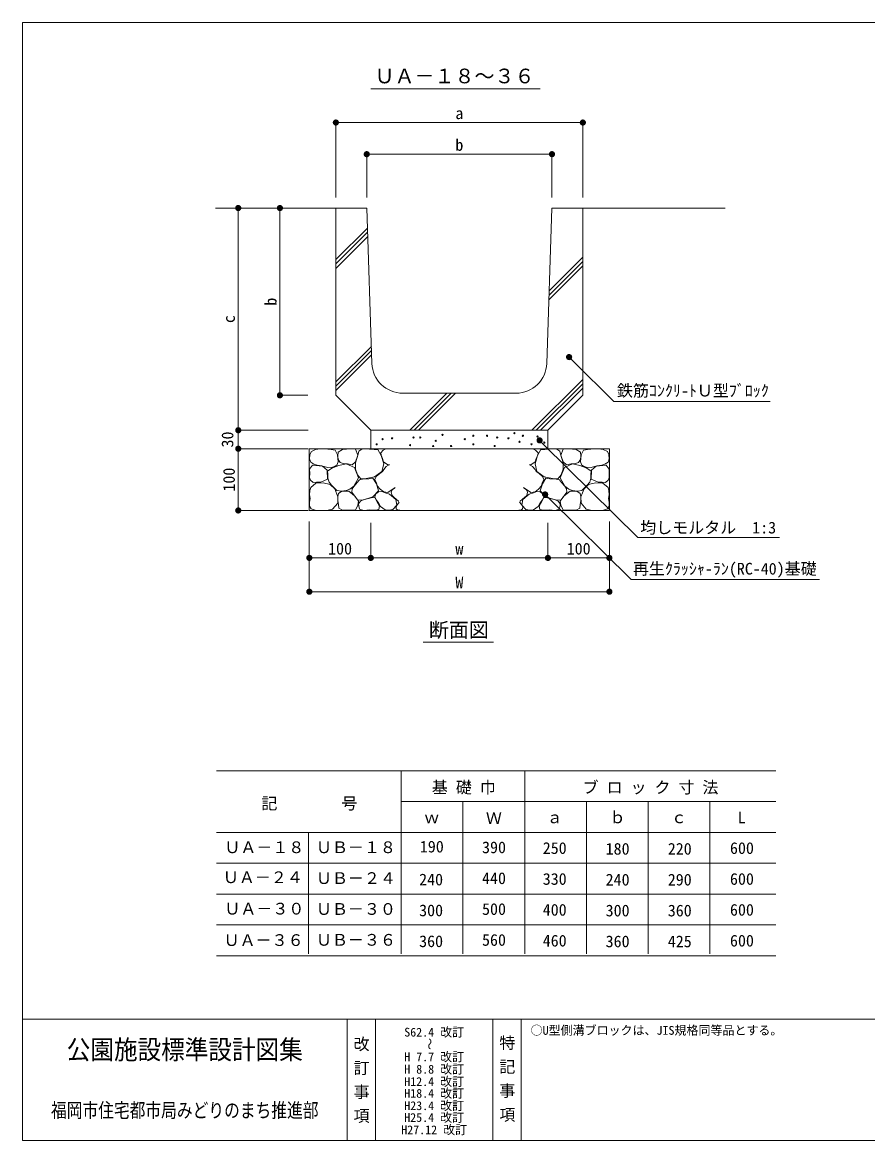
# Model space of a CAD drawing. Units: millimetres at full size, sheet at 1:10. Extents: x 121 to 2859, y 2322 to 4189.
# Drawn here: x 121 to 1490, y 2322 to 4134 of the extents above; entities that cross this region are included whole.
import ezdxf
from ezdxf.enums import TextEntityAlignment as Align

# ---------------------------------------------------------------- set-up
doc = ezdxf.new("R2010")
doc.units = ezdxf.units.MM
doc.header["$LTSCALE"] = 10
doc.linetypes.add('USER1', pattern=[50, 37.5, -12.5])
for name, color, linetype, lineweight in [('_0-0_', 7, 'Continuous', 13), ('ハッチ', 4, 'Continuous', 13), ('寸法', 1, 'Continuous', 13), ('本体', 7, 'Continuous', 13)]:
    doc.layers.add(name, color=color, linetype=linetype, lineweight=lineweight)
doc.styles.add('@ＭＳ ゴシック', font='')
doc.styles.add('ＭＳ ゴシック', font='')
doc.styles.get('@ＭＳ ゴシック').set_extended_font_data('@MS Gothic')
doc.styles.get('ＭＳ ゴシック').set_extended_font_data('MS Gothic')

# ---------------------------------------------------------------- blocks, each defined once
blk = doc.blocks.new('filled_dot')
at = {"color": 0, "linetype": 'Continuous', "lineweight": -2, "const_width": 1.25}
blk.add_lwpolyline([(-0.625, 0, 1), (0.625, 0, 1)], format="xyb", close=True, dxfattribs=at)

msp = doc.modelspace()

# ---------------------------------------------------------------- linework, layer by layer
at = {"layer": '_0-0_', "color": 6}
msp.add_line((121.18, 2518.75), (2859.3, 2518.75), dxfattribs=at)
at = {"layer": '_0-0_'}
for p, q in [((647.23, 2518.75), (647.23, 2322.18)), ((693.2, 2518.75), (693.2, 2322.18)), ((883.36, 2518.75), (883.36, 2322.18)), ((929.32, 2519.71), (929.32, 2322.18))]:
    msp.add_line(p, q, dxfattribs=at)
at = {"layer": '_0-0_', "color": 6}
msp.add_lwpolyline([(2859.3, 4133.99), (121.18, 4133.99), (121.18, 2322.18), (2859.3, 2322.18)], close=True, dxfattribs=at)
at = {"layer": 'ハッチ'}
for p, q in [((628.97, 3749.59), (680.05, 3800.67)), ((628.97, 3742.52), (680.28, 3793.83)), ((974.5, 3699.14), (1028.97, 3753.61)), ((974.26, 3691.83), (1028.97, 3746.54)), ((628.97, 3551.6), (686.44, 3609.07)), ((628.97, 3544.53), (686.67, 3602.23)), ((946.52, 3473.17), (1028.97, 3555.62)), ((748.53, 3473.17), (808.53, 3533.17)), ((755.6, 3473.17), (815.6, 3533.17)), ((953.59, 3473.17), (1028.97, 3548.55))]:
    msp.add_line(p, q, dxfattribs=at)
at = {"layer": 'ハッチ', "linetype": 'USER1'}
for p, q in [((628.97, 3735.45), (680.51, 3786.99)), ((974.02, 3684.51), (1028.97, 3739.47)), ((628.97, 3537.46), (686.9, 3595.38)), ((762.67, 3473.17), (822.67, 3533.17)), ((960.66, 3473.17), (1028.97, 3541.48))]:
    msp.add_line(p, q, dxfattribs=at)
at = {"layer": 'ハッチ'}
for points in [[(627.97, 3414.84), (623.4, 3413.1), (615.35, 3412.88), (606.22, 3415.27), (598.39, 3416.36), (593.17, 3418.1), (588.17, 3421.36), (586.27, 3427.03), (586.6, 3433.67), (589.26, 3438.52), (595.78, 3442.22), (603.83, 3442.87), (610.76, 3442.88), (621.44, 3442.22), (627.75, 3440.91), (631.45, 3433.09), (632.75, 3422.23), (630.58, 3416.79)], [(647.99, 3418.87), (640.9, 3419.12), (635.84, 3420.89), (632.8, 3425.95), (632.3, 3431.26), (632.8, 3437.58), (639.64, 3441.88), (645.96, 3442.64), (652.91, 3442.96), (660.9, 3442.64), (664.44, 3432.78), (660.9, 3421.9), (655.33, 3417.35)], [(663.93, 3400.91), (660.64, 3410.01), (660.9, 3420.38), (663.17, 3427.46), (664.95, 3434.55), (666.21, 3439.1), (671.02, 3442.39), (676.53, 3443.01), (683.68, 3442.64), (690.76, 3442.13), (697.09, 3442.13), (702.15, 3432.27), (706.46, 3418.61), (703.42, 3406.22), (691.78, 3397.87), (677.85, 3394.84), (669.25, 3394.59)], [(994.01, 3400.91), (997.3, 3410.01), (997.05, 3420.38), (994.77, 3427.46), (993, 3434.55), (991.73, 3439.1), (986.92, 3442.39), (981.41, 3443.01), (974.27, 3442.64), (967.18, 3442.13), (960.85, 3442.13), (955.79, 3432.27), (951.49, 3418.61), (954.52, 3406.22), (966.17, 3397.87), (980.09, 3394.84), (988.69, 3394.59)], [(1009.95, 3418.87), (1017.04, 3419.12), (1022.1, 3420.89), (1025.14, 3425.95), (1025.65, 3431.26), (1025.14, 3437.58), (1018.31, 3441.88), (1011.98, 3442.64), (1005.03, 3442.96), (997.05, 3442.64), (993.5, 3432.78), (997.05, 3421.9), (1002.61, 3417.35)], [(1029.97, 3414.84), (1034.54, 3413.1), (1042.59, 3412.88), (1051.72, 3415.27), (1059.55, 3416.36), (1064.77, 3418.1), (1069.77, 3421.36), (1071.67, 3427.03), (1071.34, 3433.67), (1068.68, 3438.52), (1062.16, 3442.22), (1054.11, 3442.87), (1047.18, 3442.88), (1036.5, 3442.22), (1030.19, 3440.91), (1026.5, 3433.09), (1025.19, 3422.23), (1027.37, 3416.79)], [(597.49, 3388.84), (592.17, 3388.22), (588.1, 3392.28), (586.27, 3396.76), (586.54, 3403.41), (586.32, 3410.1), (590.92, 3416.65), (607.49, 3415.09), (615, 3408.22), (615.31, 3393.84), (604.37, 3388.84)], [(645.89, 3375.47), (637.85, 3374.58), (630.7, 3375.47), (626.83, 3379.04), (621.77, 3384.1), (617.9, 3388.86), (615.82, 3395.41), (615.82, 3401.95), (615.52, 3407.01), (622.66, 3411.47), (633.98, 3416.23), (645.89, 3418.61), (658.87, 3413.05), (665.71, 3396.1), (658.1, 3382.61), (651.55, 3377.56)], [(1012.05, 3375.47), (1020.09, 3374.58), (1027.24, 3375.47), (1031.11, 3379.04), (1036.17, 3384.1), (1040.04, 3388.86), (1042.13, 3395.41), (1042.13, 3401.95), (1042.42, 3407.01), (1035.28, 3411.47), (1023.96, 3416.23), (1012.05, 3418.61), (999.07, 3413.05), (992.24, 3396.1), (999.85, 3382.61), (1006.4, 3377.56)], [(1060.46, 3388.84), (1065.77, 3388.22), (1069.84, 3392.28), (1071.67, 3396.76), (1071.4, 3403.41), (1071.62, 3410.1), (1067.02, 3416.65), (1050.45, 3415.09), (1042.94, 3408.22), (1042.63, 3393.84), (1053.58, 3388.84)], [(660.14, 3366.01), (657.61, 3369.04), (655.07, 3372.83), (655.33, 3378.15), (658.37, 3382.7), (663.43, 3388.52), (666.97, 3393.07), (672.03, 3394.08), (682.41, 3394.59), (688.74, 3395.34), (694.56, 3386.49), (697.85, 3374.86), (688.74, 3365.25), (672.03, 3359.94), (663.93, 3360.44)], [(997.81, 3366.01), (1000.34, 3369.04), (1002.87, 3372.83), (1002.61, 3378.15), (999.58, 3382.7), (994.51, 3388.52), (990.97, 3393.07), (985.91, 3394.08), (975.53, 3394.59), (969.2, 3395.34), (963.38, 3386.49), (960.09, 3374.86), (969.2, 3365.25), (985.91, 3359.94), (994.01, 3360.44)], [(595.37, 3343.53), (588.94, 3345.59), (586.36, 3350.22), (586.25, 3356.43), (587.39, 3362.83), (586.18, 3368.6), (586.63, 3375.72), (588.17, 3380.58), (596.66, 3387.53), (608.51, 3387.78), (619.83, 3385.47), (627.04, 3378.01), (632.19, 3365.4), (631.93, 3354.85), (623.44, 3345.33), (616.74, 3343.53), (606.7, 3343.28)], [(633.35, 3352.75), (632.18, 3359.51), (632.18, 3366.04), (633.11, 3370.7), (638.48, 3374.43), (649.68, 3374.67), (659.25, 3366.74), (665.55, 3358.11), (664.62, 3351.35), (660.65, 3344.12), (652.48, 3343.42), (639.65, 3343.65), (633.81, 3346.69)], [(698.01, 3355.43), (694.42, 3360.44), (692.27, 3365.22), (693.7, 3370.24), (698.01, 3373.35), (703.51, 3374.07), (709.01, 3371.68), (715.71, 3369.77), (726.23, 3361.16), (727.67, 3351.84), (721.21, 3344.91), (714.99, 3343.72), (709.01, 3343.95), (701.36, 3349.45)], [(959.93, 3355.43), (963.52, 3360.44), (965.67, 3365.22), (964.24, 3370.24), (959.93, 3373.35), (954.43, 3374.07), (948.93, 3371.68), (942.24, 3369.77), (931.71, 3361.16), (930.28, 3351.84), (936.73, 3344.91), (942.95, 3343.72), (948.93, 3343.95), (956.59, 3349.45)], [(1024.6, 3352.75), (1025.76, 3359.51), (1025.76, 3366.04), (1024.83, 3370.7), (1019.46, 3374.43), (1008.26, 3374.67), (998.69, 3366.74), (992.39, 3358.11), (993.33, 3351.35), (997.29, 3344.12), (1005.46, 3343.42), (1018.29, 3343.65), (1024.13, 3346.69)], [(1062.57, 3343.53), (1069, 3345.59), (1071.58, 3350.22), (1071.7, 3356.43), (1070.55, 3362.83), (1071.77, 3368.6), (1071.32, 3375.72), (1069.78, 3380.58), (1061.28, 3387.53), (1049.44, 3387.78), (1038.11, 3385.47), (1030.9, 3378.01), (1025.75, 3365.4), (1026.01, 3354.85), (1034.5, 3345.33), (1041.2, 3343.53), (1051.24, 3343.28)], [(665.93, 3350.64), (665.69, 3353.75), (668.8, 3358.05), (673.35, 3360.2), (679.57, 3362.11), (686.02, 3363.55), (692, 3364.02), (695.83, 3357.33), (699.66, 3350.88), (698.46, 3344.9), (692.96, 3343.71), (683.63, 3344.19), (674.07, 3343.23), (667.13, 3345.14)], [(992.01, 3350.64), (992.25, 3353.75), (989.14, 3358.05), (984.59, 3360.2), (978.38, 3362.11), (971.92, 3363.55), (965.94, 3364.02), (962.11, 3357.33), (958.29, 3350.88), (959.48, 3344.9), (964.98, 3343.71), (974.31, 3344.19), (983.88, 3343.23), (990.81, 3345.14)]]:
    msp.add_lwpolyline(points, close=True, dxfattribs=at)
for points in [[(704.68, 3427.36), (702.05, 3432.86), (701.57, 3436.68), (705.4, 3440.74), (708.91, 3442.24)], [(715.42, 3417.42), (713.29, 3416.85), (706.36, 3421.86), (704.68, 3427.36)], [(942.53, 3417.42), (944.65, 3416.85), (951.59, 3421.86), (953.26, 3427.36)], [(953.26, 3427.36), (955.89, 3432.86), (956.37, 3436.68), (952.54, 3440.74), (949.04, 3442.24)], [(700.64, 3377.89), (695.86, 3382.91), (694.66, 3387.93), (692.27, 3393.19), (694.42, 3398.21), (699.92, 3402.99), (704.47, 3406.33), (706.38, 3409.68), (710.68, 3414.22), (714.03, 3416.37), (715.57, 3416.84)], [(957.3, 3377.89), (962.09, 3382.91), (963.28, 3387.93), (965.67, 3393.19), (963.52, 3398.21), (958.02, 3402.99), (953.48, 3406.33), (951.56, 3409.68), (947.26, 3414.22), (943.91, 3416.37), (942.38, 3416.84)], [(725.12, 3380.4), (713.31, 3372.39), (706.38, 3373.11), (700.64, 3377.89)], [(726.73, 3361.31), (723.47, 3363.98), (719.91, 3367.39), (718.42, 3372.58), (720.35, 3376.58), (723.91, 3379.39), (725.16, 3380.28)], [(931.21, 3361.31), (934.47, 3363.98), (938.03, 3367.39), (939.52, 3372.58), (937.59, 3376.58), (934.03, 3379.39), (932.79, 3380.28)], [(932.82, 3380.4), (944.63, 3372.39), (951.56, 3373.11), (957.3, 3377.89)], [(732.67, 3343.52), (729.1, 3343.52), (726.58, 3346.04), (726.43, 3349.01), (728.51, 3352.86), (731.33, 3356.42), (731.4, 3356.47)], [(730.87, 3358.49), (730.59, 3358.49), (726.73, 3361.31)], [(925.28, 3343.52), (928.84, 3343.52), (931.36, 3346.04), (931.51, 3349.01), (929.43, 3352.86), (926.61, 3356.42), (926.54, 3356.47)], [(927.07, 3358.49), (927.35, 3358.49), (931.21, 3361.31)]]:
    msp.add_lwpolyline(points, dxfattribs=at)
for centre in [(719.98, 3460.06), (754.61, 3461.45), (765.69, 3461.45), (801.71, 3465.6), (851.58, 3464.22), (873.75, 3464.22), (890.37, 3461.45), (908.38, 3460.06), (918.07, 3468.37), (931.93, 3464.22), (955.48, 3462.83), (695.04, 3450.37), (704.74, 3458.68), (749.07, 3448.98), (786.47, 3447.6), (790.63, 3455.91), (815.56, 3447.6), (837.73, 3458.68), (851.58, 3450.37), (886.21, 3447.6), (926.39, 3454.52), (945.78, 3450.37), (966.56, 3453.14)]:
    msp.add_circle(centre, 1, dxfattribs=at)
at = {"layer": '寸法', "color": 3}
for p, q in [((685.47, 4026.54), (959.98, 4026.54)), ((770.57, 3129.79), (884.34, 3129.79)), ((435.4, 2921.59), (1341.31, 2921.59)), ((734.84, 2922.01), (734.84, 2625.07)), ((934.84, 2922.01), (934.84, 2625.07)), ((734.84, 2871.59), (1341.31, 2871.59)), ((834.84, 2871.59), (834.84, 2625.07)), ((1034.84, 2871.59), (1034.84, 2625.07)), ((1134.84, 2871.59), (1134.84, 2625.07)), ((1234.84, 2871.59), (1234.84, 2625.07)), ((435.4, 2821.59), (1341.31, 2821.59)), ((584.84, 2821.57), (584.84, 2625.07)), ((435.4, 2771.59), (1341.31, 2771.59)), ((435.4, 2721.59), (1341.31, 2721.59)), ((435.4, 2671.59), (1341.31, 2671.59)), ((435.4, 2621.59), (1341.31, 2621.59))]:
    msp.add_line(p, q, dxfattribs=at)
at = {"layer": '寸法'}
for p, q in [((628.97, 3971.71), (1028.97, 3971.71)), ((628.97, 3850.13), (628.97, 3971.71)), ((1028.97, 3850.13), (1028.97, 3971.71)), ((678.97, 3920.41), (978.97, 3920.41)), ((678.97, 3850.13), (678.97, 3920.41)), ((978.97, 3850.13), (978.97, 3920.41)), ((470.84, 3833.17), (470.84, 3473.17)), ((564.13, 3833.17), (470.84, 3833.17)), ((538.37, 3833.17), (538.37, 3529.74)), ((564.13, 3833.17), (538.37, 3833.17)), ((583.67, 3529.74), (538.37, 3529.74)), ((584.33, 3473.17), (470.84, 3473.17)), ((470.84, 3473.17), (470.84, 3443.17)), ((584.33, 3473.17), (470.84, 3473.17)), ((584.33, 3443.17), (470.84, 3443.17)), ((470.84, 3443.17), (470.84, 3343.17)), ((584.33, 3443.17), (470.84, 3443.17)), ((584.33, 3343.17), (470.84, 3343.17)), ((585.97, 3325.06), (585.97, 3211.57)), ((585.97, 3325.06), (585.97, 3266.29)), ((685.54, 3323.03), (685.54, 3266.29)), ((685.54, 3323.03), (685.54, 3266.29)), ((972.4, 3323.03), (972.4, 3266.29)), ((972.4, 3323.03), (972.4, 3266.29)), ((1071.97, 3325.06), (1071.97, 3211.57)), ((1071.97, 3325.06), (1071.97, 3266.29)), ((585.97, 3266.29), (685.54, 3266.29)), ((685.54, 3266.29), (972.4, 3266.29)), ((972.4, 3266.29), (1071.97, 3266.29)), ((585.97, 3211.57), (1071.97, 3211.57))]:
    msp.add_line(p, q, dxfattribs=at)
for points in [[(1006.72, 3591.68), (1013.83, 3584.65), (1079.36, 3519.87), (1332.22, 3519.87)], [(958.92, 3456.73), (966.02, 3449.69), (1117.89, 3299.17), (1347.62, 3299.17)], [(967.89, 3369.15), (975, 3362.12), (1107.44, 3231.31), (1412.47, 3231.31)]]:
    msp.add_lwpolyline(points, dxfattribs=at)
at = {"layer": '本体'}
for p, q in [((628.97, 3833.17), (434.03, 3833.17)), ((628.97, 3529.74), (628.97, 3833.17)), ((628.97, 3833.17), (678.97, 3833.17)), ((687.36, 3581.5), (678.97, 3833.17)), ((970.58, 3581.5), (978.97, 3833.17)), ((978.97, 3833.17), (1028.97, 3833.17)), ((1028.97, 3529.74), (1028.97, 3833.17)), ((1028.97, 3833.17), (1259.67, 3833.17)), ((920.61, 3533.17), (737.33, 3533.17)), ((628.97, 3529.74), (685.54, 3473.17)), ((1028.97, 3529.74), (972.4, 3473.17)), ((972.4, 3473.17), (685.54, 3473.17)), ((685.54, 3473.17), (685.54, 3443.17)), ((972.4, 3473.17), (972.4, 3443.17)), ((1071.97, 3443.17), (585.97, 3443.17)), ((585.97, 3443.17), (585.97, 3343.17)), ((1071.97, 3443.17), (1071.97, 3343.17)), ((1071.97, 3343.17), (585.97, 3343.17))]:
    msp.add_line(p, q, dxfattribs=at)
for centre, start, end in [((737.33, 3583.17), 181.90917, 270), ((920.61, 3583.17), 270, 358.09082)]:
    msp.add_arc(centre, 50, start, end, dxfattribs=at)

# ---------------------------------------------------------------- block references
at = {"layer": '寸法', "xscale": 4, "yscale": 4}
for p in [(628.97, 3971.71), (678.97, 3920.41), (585.97, 3266.29), (685.54, 3266.29), (972.4, 3266.29), (585.97, 3211.57)]:
    msp.add_blockref('filled_dot', p, dxfattribs=at)
for p, rotation in [((1028.97, 3971.71), 180), ((978.97, 3920.41), 180), ((470.84, 3833.17), 270), ((538.37, 3833.17), 270), ((1006.72, 3591.68), 315.3), ((538.37, 3529.74), 90), ((470.84, 3473.17), 90), ((470.84, 3473.17), 270), ((958.92, 3456.73), 315.3), ((470.84, 3443.17), 90), ((470.84, 3443.17), 270), ((967.89, 3369.15), 315.4), ((470.84, 3343.17), 90), ((685.54, 3266.29), 180), ((972.4, 3266.29), 180), ((1071.97, 3266.29), 180), ((1071.97, 3211.57), 180)]:
    msp.add_blockref('filled_dot', p, dxfattribs=dict(at, rotation=rotation))

# ---------------------------------------------------------------- texts
at = {"layer": '_0-0_', "style": 'ＭＳ ゴシック'}
for s, height, width, p in [('公園施設標準設計図集', 31.14, 0.9, (384.2, 2469.61)), ('福岡市住宅都市局みどりのまち推進部', 23.36, 0.8, (384.2, 2371.32))]:
    msp.add_text(s, height=height, dxfattribs=dict(at, width=width)).set_placement(p, align=Align.MIDDLE_CENTER)
at = {"layer": '_0-0_', "style": '@ＭＳ ゴシック'}
for s, p in [('改 訂 事 項', (670.21, 2420.82)), ('特 記 事 項', (906.34, 2422.78))]:
    msp.add_text(s, height=18.99, rotation=270, dxfattribs=at).set_placement(p, align=Align.MIDDLE_CENTER)
at = {"layer": '寸法', "color": 3, "style": 'ＭＳ ゴシック'}
for s, height, p in [('ＵＡ－１８～３６', 23.74, (691.61, 4028.13)), ('鉄筋ｺﾝｸﾘ-ﾄＵ型ﾌﾞﾛｯｸ', 18.99, (1084.21, 3522.2)), ('均しモルタル\u30001:3', 18.99, (1121.96, 3300.22)), ('再生ｸﾗｯｼｬ-ﾗﾝ(RC-40)基礎', 18.99, (1110.09, 3233.63)), ('断面図', 23.74, (779.6, 3130.62)), ('基 礎 巾', 18.99, (784.44, 2879.33)), ('ブ ロ ッ ク 寸 法', 18.99, (1028.58, 2879.33)), ('記\u3000\u3000\u3000\u3000号', 18.99, (508.34, 2853.39)), ('ｗ', 18.99, (771.25, 2830.75)), ('Ｗ', 18.99, (871.94, 2829.57)), ('ａ', 18.99, (970.27, 2830.75)), ('ｂ', 18.99, (1072.14, 2830.75)), ('ｃ', 18.99, (1171.65, 2830.75)), ('L', 18.99, (1279.76, 2830.75)), ('ＵＡ－１８', 18.99, (448.34, 2782.33)), ('ＵＢ－１８', 18.99, (596.74, 2782.32)), ('190', 18.99, (765, 2783.35)), ('390', 18.99, (865.69, 2782.17)), ('250', 18.99, (964.02, 2780.99)), ('180', 18.99, (1065.89, 2779.82)), ('220', 18.99, (1166.57, 2779.82)), ('600', 18.99, (1267.26, 2780.99)), ('ＵＡ－２４', 18.99, (445.98, 2733.76)), ('ＵＢ－２４', 18.99, (596.74, 2732.32)), ('240', 18.99, (763.82, 2730.06)), ('440', 18.99, (865.69, 2732.17)), ('330', 18.99, (964.02, 2730.99)), ('240', 18.99, (1065.89, 2729.82)), ('290', 18.99, (1166.57, 2729.82)), ('600', 18.99, (1267.26, 2730.99)), ('ＵＡ－３０', 18.99, (448.34, 2682.82)), ('ＵＢ－３０', 18.99, (596.74, 2682.32)), ('300', 18.99, (763.82, 2680.06)), ('500', 18.99, (865.69, 2682.17)), ('400', 18.99, (964.02, 2680.99)), ('300', 18.99, (1065.89, 2679.82)), ('360', 18.99, (1166.57, 2679.82)), ('600', 18.99, (1267.26, 2680.99)), ('ＵＡ－３６', 18.99, (447.16, 2631.89)), ('ＵＢ－３６', 18.99, (596.74, 2632.32)), ('360', 18.99, (763.82, 2630.06)), ('560', 18.99, (865.69, 2632.17)), ('460', 18.99, (964.02, 2630.99)), ('360', 18.99, (1065.89, 2629.82)), ('425', 18.99, (1166.57, 2629.82)), ('600', 18.99, (1267.26, 2630.99))]:
    msp.add_text(s, height=height, dxfattribs=at).set_placement(p, align=Align.BOTTOM_LEFT)
at = {"layer": '寸法', "style": 'ＭＳ ゴシック'}
for s, p in [('a', (828.97, 3986.71)), ('b', (828.97, 3935.41)), ('100', (635.76, 3281.29)), ('w', (828.97, 3281.29)), ('100', (1022.19, 3281.29)), ('W', (828.97, 3226.57))]:
    msp.add_text(s, height=18.99, dxfattribs=at).set_placement(p, align=Align.MIDDLE_CENTER)
for s, p in [('b', (523.37, 3681.45)), ('c', (455.84, 3653.17)), ('30', (453.34, 3458.17)), ('100', (455.84, 3393.17))]:
    msp.add_text(s, height=18.99, rotation=90, dxfattribs=at).set_placement(p, align=Align.MIDDLE_CENTER)
at = {"layer": '本体', "style": 'ＭＳ ゴシック'}
for s, p in [('S62.4 改訂', (788.16, 2497.89)), ('H 7.7 改訂', (788.16, 2457.89)), ('H 8.8 改訂', (788.16, 2437.89)), ('H12.4 改訂', (788.16, 2417.89)), ('H18.4 改訂', (788.16, 2398.8)), ('H23.4 改訂', (788.16, 2378.8)), ('H25.4 改訂', (788.16, 2359.71)), ('H27.12 改訂', (788.16, 2339.71))]:
    msp.add_text(s, height=14.24, dxfattribs=at).set_placement(p, align=Align.MIDDLE_CENTER)
msp.add_text('○U型側溝ブロックは、JIS規格同等品とする。', height=14.24, dxfattribs=at).set_placement((944.41, 2489.44), align=Align.BOTTOM_LEFT)
msp.add_text('～', height=14.24, rotation=270, dxfattribs=at).set_placement((780.66, 2478.87), align=Align.MIDDLE_CENTER)

doc.saveas('drawing.dxf')
